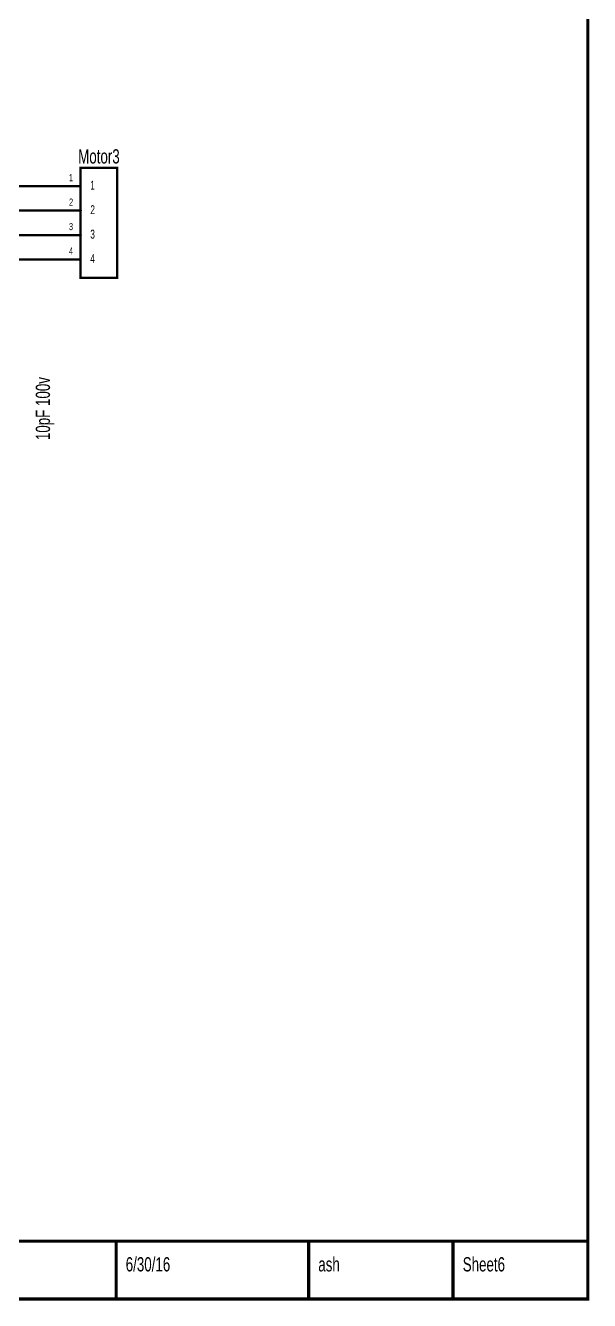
# Model space of a CAD drawing. Extents: x -2.4 to 9.1, y -2 to 6.1.
# Drawn here: x 6.76 to 9.06, y -2.02 to 3.19 of the extents above; entities that cross this region are included whole.
import ezdxf
from ezdxf.enums import TextEntityAlignment as Align

# ---------------------------------------------------------------- set-up
doc = ezdxf.new("R2010")
doc.units = 0
for name, color, linetype in [('Element', 253, 'CONTINUOUS'), ('Net', 50, 'CONTINUOUS'), ('Pin', 50, 'CONTINUOUS'), ('Titles', 253, 'CONTINUOUS')]:
    doc.layers.add(name, color=color, linetype=linetype)

msp = doc.modelspace()

# ---------------------------------------------------------------- linework, layer by layer
at = {"layer": 'Element', "linetype": 'CONTINUOUS', "const_width": 0.0098}
msp.add_lwpolyline([(6.9829, 2.6081), (7.1328, 2.6081), (7.1328, 2.1581), (6.9829, 2.1581), (6.9829, 2.6081)], dxfattribs=at)
at = {"layer": 'Net', "linetype": 'CONTINUOUS', "const_width": 0.0098}
for points in [[(6.8329, 2.5331), (4.2682, 2.5331)], [(6.8333, 2.4331), (4.4549, 2.4331)], [(6.8331, 2.3331), (4.6637, 2.3331)], [(6.8329, 2.2331), (4.8768, 2.2331)]]:
    msp.add_lwpolyline(points, dxfattribs=at)
at = {"layer": 'Net', "linetype": 'CONTINUOUS', "const_width": 0.0049}
for points in [[(6.8305, 2.5331, 1), (6.8354, 2.5331, 1), (6.8305, 2.5331, 1)], [(6.8308, 2.4331, 1), (6.8358, 2.4331, 1), (6.8308, 2.4331, 1)], [(6.8307, 2.3331, 1), (6.8356, 2.3331, 1), (6.8307, 2.3331, 1)], [(6.8305, 2.2331, 1), (6.8354, 2.2331, 1), (6.8305, 2.2331, 1)]]:
    msp.add_lwpolyline(points, format="xyb", dxfattribs=at)
at = {"layer": 'Pin', "linetype": 'CONTINUOUS', "const_width": 0.0098}
for points in [[(6.9829, 2.5331), (6.8329, 2.5331)], [(6.9833, 2.4331), (6.8333, 2.4331)], [(6.9831, 2.3331), (6.8331, 2.3331)], [(6.9829, 2.2331), (6.8329, 2.2331)]]:
    msp.add_lwpolyline(points, dxfattribs=at)
at = {"layer": 'Pin', "linetype": 'CONTINUOUS', "const_width": 0.0049}
for points in [[(6.8305, 2.5331, 1), (6.8354, 2.5331, 1), (6.8305, 2.5331, 1)], [(6.9805, 2.5331, 1), (6.9854, 2.5331, 1), (6.9805, 2.5331, 1)], [(6.8308, 2.4331, 1), (6.8358, 2.4331, 1), (6.8308, 2.4331, 1)], [(6.9808, 2.4331, 1), (6.9858, 2.4331, 1), (6.9808, 2.4331, 1)], [(6.8307, 2.3331, 1), (6.8356, 2.3331, 1), (6.8307, 2.3331, 1)], [(6.9807, 2.3331, 1), (6.9856, 2.3331, 1), (6.9807, 2.3331, 1)], [(6.8305, 2.2331, 1), (6.8354, 2.2331, 1), (6.8305, 2.2331, 1)], [(6.9805, 2.2331, 1), (6.9854, 2.2331, 1), (6.9805, 2.2331, 1)]]:
    msp.add_lwpolyline(points, format="xyb", dxfattribs=at)
at = {"layer": 'Titles', "linetype": 'CONTINUOUS', "const_width": 0.0131}
for points in [[(9.0572, -2.0171), (-2.4358, -2.0171), (-2.4358, 6.0509), (9.0572, 6.0509), (9.0572, -2.0171)], [(2.8367, -1.7809), (7.1281, -1.7809)], [(7.1281, -1.7809), (7.1281, -2.0171)], [(7.1281, -1.7809), (7.9155, -1.7809)], [(7.1281, -1.7809), (7.1281, -2.0171)], [(7.9155, -1.7809), (7.9155, -2.0171)], [(7.9155, -1.7809), (8.506, -1.7809)], [(7.9155, -1.7809), (7.9155, -2.0171)], [(8.506, -1.7809), (8.506, -2.0171)], [(8.506, -1.7809), (9.0572, -1.7809)], [(8.506, -1.7809), (8.506, -2.0171)], [(9.0572, -1.7809), (9.0572, -2.0171)], [(2.8367, -2.0171), (7.1281, -2.0171)], [(7.1281, -2.0171), (7.9155, -2.0171)], [(7.9155, -2.0171), (8.506, -2.0171)], [(8.506, -2.0171), (9.0572, -2.0171)]]:
    msp.add_lwpolyline(points, dxfattribs=at)

# ---------------------------------------------------------------- texts
at = {"layer": 'Element', "width": 0.7}
msp.add_text('Motor3', height=0.0583, dxfattribs=at).set_placement((7.0579, 2.6081), align=Align.BOTTOM_CENTER)
msp.add_text('10pF 100v', height=0.0583, rotation=90, dxfattribs=at).set_placement((6.8753, 1.6235), align=Align.BOTTOM_CENTER)
at = {"layer": 'Pin', "width": 0.7}
for s, height, p in [('1', 0.0292, (6.9354, 2.5823)), ('1', 0.0365, (7.0223, 2.555)), ('2', 0.0292, (6.9357, 2.4823)), ('2', 0.0365, (7.0227, 2.455)), ('3', 0.0292, (6.9355, 2.3823)), ('3', 0.0365, (7.0225, 2.355)), ('4', 0.0292, (6.9354, 2.2823)), ('4', 0.0365, (7.0223, 2.255))]:
    msp.add_text(s, height=height, dxfattribs=at).set_placement(p, align=Align.TOP_LEFT)
at = {"layer": 'Titles', "width": 0.7}
for s, p in [('6/30/16', (7.1674, -1.8465)), ('ash', (7.9548, -1.8465)), ('Sheet6', (8.5454, -1.8465))]:
    msp.add_text(s, height=0.0583, dxfattribs=at).set_placement(p, align=Align.TOP_LEFT)

doc.saveas('drawing.dxf')
